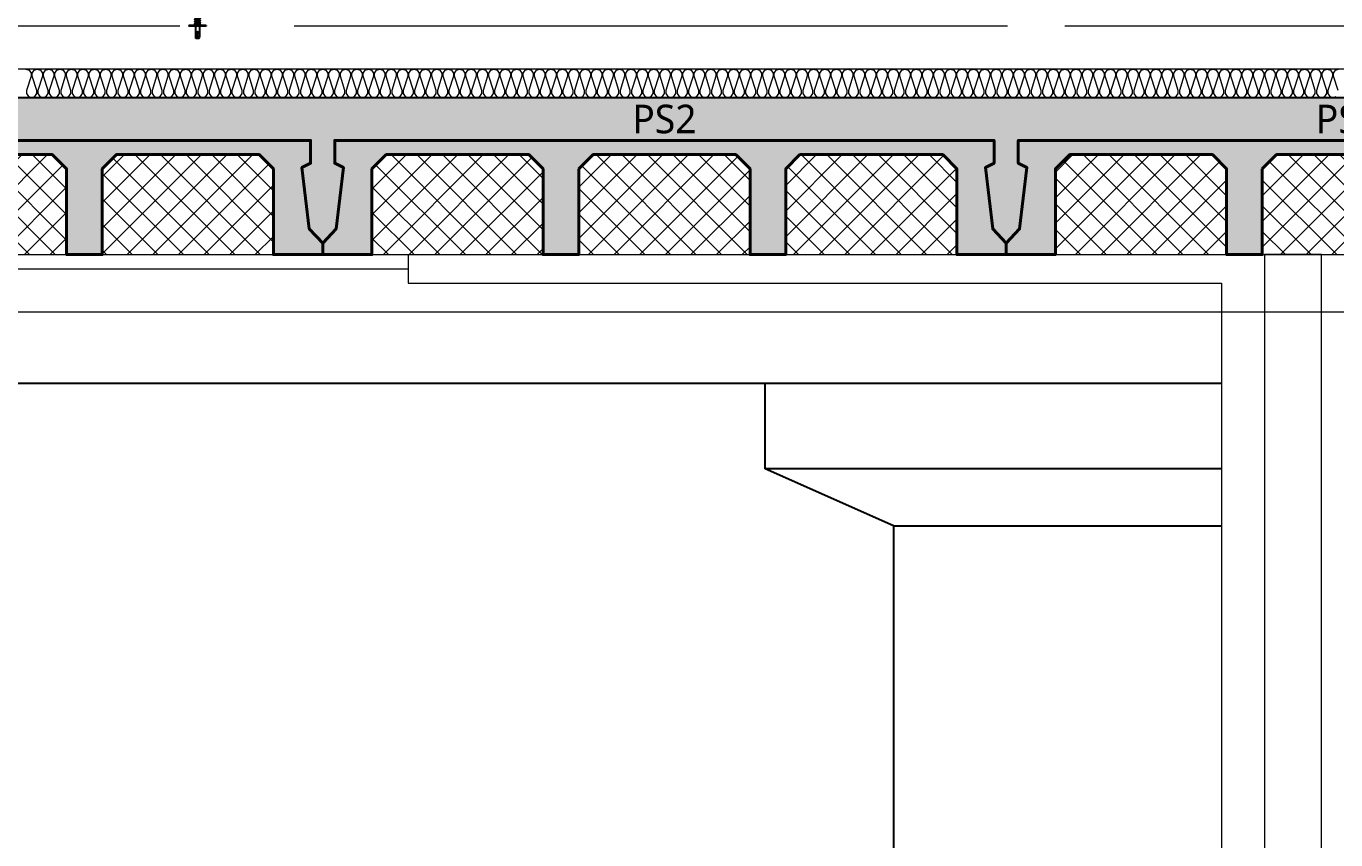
# Model space of a CAD drawing. Header units: millimetres. Extents: x 0 to 420000, y 0 to 297000.
# Drawn here: x 163324 to 167913, y 41600 to 44450 of the extents above; entities that cross this region are included whole.
import ezdxf
from ezdxf.enums import TextEntityAlignment as Align

# ---------------------------------------------------------------- set-up
doc = ezdxf.new("R2010")
doc.units = ezdxf.units.MM
doc.linetypes.add('0731_main_plan$0$form_$0$y-Landschaft$0$_$1$20120914_Verkehrsflächen_Grün$0$20120628_xref - Gammel$1$3_H-GL_F1_U3 - Default$0${ Offset Lines }', pattern=[0])
doc.linetypes.add('CEN', pattern=[62, 60, -1, 0, -1])
for name, color, linetype, lineweight in [('A-AXIS-LINE', 1, 'CEN', 15), ('A-CONC-LIN1', 2, 'Continuous', 40), ('A-CONC-LIN2', 7, 'Continuous', 25), ('A-ELEV-LIN2', 7, 'Continuous', 25), ('A-WAXM-PANL', 6, 'Continuous', 20), ('A-XXXX-FIN2', 6, 'Continuous', 20), ('A-XXXX-INSL1', 15, 'Continuous', 18), ('A-XXXX-INSL2', 8, 'Continuous', 18)]:
    doc.layers.add(name, color=color, linetype=linetype, lineweight=lineweight)
doc.layers.add('A-CONC-SOLD', color=253, linetype='CEN')
doc.layers.add('A-XXXX-NPLT', color=144, linetype='Continuous', lineweight=15, plot=False)
doc.styles.add('맑은고딕', font='')
doc.styles.get('맑은고딕').set_extended_font_data('Malgun Gothic')

# ---------------------------------------------------------------- blocks, each defined once
blk = doc.blocks.new('axis(211208)')
at = {"layer": 'A-AXIS-LINE', "ltscale": 1000}
blk.add_line((4631788.1, -422118.7), (4955413.1, -422118.7), dxfattribs=at)
blk = doc.blocks.new('하부로라측면')
at = {"color": 8}
for p, q in [((1934196.1, 122059.6), (1934206.6, 122070.1)), ((1934249.6, 122070.1), (1934206.6, 122070.1)), ((1934249.6, 122070.1), (1934260.1, 122059.6)), ((1934196.1, 122056.6), (1934196.1, 122059.6)), ((1934260.1, 122059.6), (1934196.1, 122059.6)), ((1934260.1, 122056.6), (1934196.1, 122056.6)), ((1934196.1, 122056.6), (1934206.6, 122046.1)), ((1934249.6, 122046.1), (1934206.6, 122046.1)), ((1934220.6, 122045.1), (1934219.1, 122045.4)), ((1934220.6, 122038.1), (1934219.1, 122038.3)), ((1934220.6, 122031), (1934219.1, 122031.3)), ((1934220.2, 122024.1), (1934219.1, 122024.3)), ((1934220.4, 122020), (1934219.1, 122020.2)), ((1934220.6, 122045.8), (1934219.5, 122045.6)), ((1934220.6, 122038.8), (1934219.5, 122038.6)), ((1934220.6, 122031.8), (1934219.5, 122031.6)), ((1934220.2, 122024.7), (1934219.5, 122024.6)), ((1934220.4, 122020.7), (1934219.5, 122020.5)), ((1934220.6, 122043.1), (1934219.6, 122043.2)), ((1934220.6, 122036), (1934219.6, 122036.2)), ((1934220.3, 122029.1), (1934219.6, 122029.2)), ((1934220.6, 122022), (1934219.6, 122022.1)), ((1934220.2, 122028.7), (1934220.2, 122023.1)), ((1934228.1, 122022.1), (1934220.4, 122020.9)), ((1934220.4, 122020.9), (1934220.4, 122018.4)), ((1934228.1, 122019.7), (1934220.4, 122018.4)), ((1934220.6, 122045.1), (1934220.6, 122046.1)), ((1934235.6, 122042.4), (1934220.6, 122045.1)), ((1934220.6, 122038.1), (1934220.6, 122043.1)), ((1934235.6, 122040.4), (1934220.6, 122043.1)), ((1934226.2, 122037.1), (1934220.6, 122038.1)), ((1934220.6, 122031), (1934220.6, 122036)), ((1934224.3, 122035.4), (1934220.6, 122036)), ((1934224.3, 122030.4), (1934220.6, 122031)), ((1934220.6, 122020.9), (1934220.6, 122022)), ((1934223.8, 122021.4), (1934220.6, 122022)), ((1934234.9, 122029.7), (1934221.2, 122029.7)), ((1934234.9, 122022.1), (1934221.2, 122022.1)), ((1934224.3, 122037.1), (1934223.6, 122037.1)), ((1934223.6, 122037.1), (1934224.3, 122037)), ((1934223.6, 122037.1), (1934224.3, 122037.1)), ((1934224.3, 122035.6), (1934223.6, 122035.6)), ((1934223.6, 122035.6), (1934224.3, 122035.5)), ((1934223.6, 122035.6), (1934224.3, 122035.6)), ((1934224.3, 122034.1), (1934223.6, 122034.1)), ((1934223.6, 122034.1), (1934224.3, 122034)), ((1934223.6, 122034.1), (1934224.3, 122034.1)), ((1934224.3, 122032.5), (1934223.6, 122032.6)), ((1934223.6, 122032.6), (1934224.3, 122032.5)), ((1934223.6, 122032.6), (1934224.3, 122032.6)), ((1934224.3, 122031), (1934223.6, 122031.1)), ((1934223.6, 122031.1), (1934224.3, 122031)), ((1934223.6, 122031.1), (1934224.3, 122031.1)), ((1934224.3, 122022), (1934223.6, 122022.1)), ((1934223.6, 122022.1), (1934224.3, 122022)), ((1934223.6, 122022.1), (1934224.3, 122022.1)), ((1934224.1, 122029.7), (1934224.1, 122022.1)), ((1934231.9, 122037.1), (1934224.3, 122037.1)), ((1934224.3, 122037.1), (1934224.3, 122029.7)), ((1934231.9, 122036.8), (1934224.3, 122037.1)), ((1934231.9, 122036.8), (1934224.3, 122037.1)), ((1934231.9, 122036.8), (1934224.3, 122037)), ((1934231.9, 122035.3), (1934224.3, 122035.6)), ((1934231.9, 122035.3), (1934224.3, 122035.6)), ((1934231.9, 122035.3), (1934224.3, 122035.5)), ((1934231.9, 122033.8), (1934224.3, 122034.1)), ((1934231.9, 122033.8), (1934224.3, 122034.1)), ((1934231.9, 122033.8), (1934224.3, 122034)), ((1934231.9, 122032.3), (1934224.3, 122032.6)), ((1934231.9, 122032.3), (1934224.3, 122032.5)), ((1934231.9, 122032.3), (1934224.3, 122032.5)), ((1934231.9, 122030.8), (1934224.3, 122031.1)), ((1934231.9, 122030.8), (1934224.3, 122031)), ((1934231.9, 122030.8), (1934224.3, 122031)), ((1934224.3, 122022.1), (1934224.3, 122021.5)), ((1934227.2, 122022), (1934224.3, 122022.1)), ((1934227.1, 122021.9), (1934224.3, 122022)), ((1934226.9, 122021.9), (1934224.3, 122022)), ((1934228.1, 122022.1), (1934228.1, 122017.2)), ((1934228.1, 122019.7), (1934235.7, 122020.9)), ((1934235.7, 122020.9), (1934228.1, 122020.9)), ((1934235.6, 122021.4), (1934231.4, 122022.1)), ((1934231.9, 122037.1), (1934231.9, 122029.7)), ((1934232.6, 122036.8), (1934231.9, 122036.8)), ((1934232.5, 122036.8), (1934231.9, 122036.8)), ((1934232.6, 122036.8), (1934231.9, 122036.8)), ((1934235.6, 122035.4), (1934231.9, 122036.1)), ((1934232.6, 122035.3), (1934231.9, 122035.3)), ((1934232.5, 122035.3), (1934231.9, 122035.3)), ((1934232.6, 122035.3), (1934231.9, 122035.3)), ((1934235.6, 122033.4), (1934231.9, 122034)), ((1934232.6, 122033.8), (1934231.9, 122033.8)), ((1934232.5, 122033.8), (1934231.9, 122033.8)), ((1934232.6, 122033.8), (1934231.9, 122033.8)), ((1934232.6, 122032.3), (1934231.9, 122032.3)), ((1934232.5, 122032.3), (1934231.9, 122032.3)), ((1934232.6, 122032.3), (1934231.9, 122032.3)), ((1934232.6, 122030.8), (1934231.9, 122030.8)), ((1934232.5, 122030.8), (1934231.9, 122030.8)), ((1934232.6, 122030.8), (1934231.9, 122030.8)), ((1934231.9, 122022.1), (1934231.9, 122020.9)), ((1934232.6, 122021.8), (1934231.9, 122021.8)), ((1934232.5, 122021.8), (1934231.9, 122021.8)), ((1934232.6, 122021.8), (1934231.9, 122021.8)), ((1934232.1, 122029.7), (1934232.1, 122022.1)), ((1934235.6, 122042.4), (1934235.6, 122046.1)), ((1934235.6, 122042.4), (1934236.5, 122042.3)), ((1934235.6, 122035.4), (1934235.6, 122040.4)), ((1934235.6, 122040.4), (1934237.1, 122040.2)), ((1934235.6, 122039.7), (1934236.6, 122039.9)), ((1934235.6, 122035.4), (1934236.5, 122035.3)), ((1934235.6, 122029.5), (1934235.6, 122033.4)), ((1934235.6, 122033.4), (1934237.1, 122033.1)), ((1934235.6, 122032.6), (1934236.6, 122032.9)), ((1934235.6, 122021.4), (1934235.6, 122022.3)), ((1934235.6, 122021.4), (1934236.5, 122021.2)), ((1934235.7, 122020.9), (1934235.7, 122018.4)), ((1934235.7, 122019.3), (1934237.1, 122019.1)), ((1934235.7, 122018.6), (1934236.6, 122018.8)), ((1934235.9, 122028.7), (1934235.9, 122023.1)), ((1934235.9, 122028.3), (1934236.5, 122028.2)), ((1934235.9, 122026.3), (1934237.1, 122026.1)), ((1934235.9, 122025.7), (1934236.6, 122025.8)), ((1934249.6, 122046.1), (1934260.1, 122056.6)), ((1934260.1, 122056.6), (1934260.1, 122059.6)), ((1934258.1, 122016.1), (1934198.1, 122016.1)), ((1934198.1, 122016.1), (1934198.1, 122013.1)), ((1934258.1, 122013.1), (1934198.1, 122013.1)), ((1934218.3, 122016.1), (1934218.3, 122017.2)), ((1934237.8, 122017.2), (1934218.3, 122017.2)), ((1934237.8, 122016.1), (1934218.3, 122016.1)), ((1934220.6, 122017.9), (1934219.6, 122018.1)), ((1934220.4, 122018.4), (1934228.1, 122018.4)), ((1934220.6, 122017.2), (1934220.6, 122017.9)), ((1934226.6, 122017.2), (1934220.6, 122017.9)), ((1934221.3, 122013.1), (1934221.3, 121974.9)), ((1934234.8, 122013.1), (1934221.3, 122013.1)), ((1934225.1, 121974.9), (1934221.3, 121974.9)), ((1934221.7, 121971.8), (1934222.6, 121974.9)), ((1934224.3, 122017.5), (1934223.6, 122017.6)), ((1934223.6, 122017.6), (1934224.3, 122017.5)), ((1934223.6, 122017.6), (1934224.3, 122017.6)), ((1934224.3, 122018.4), (1934224.3, 122017.2)), ((1934231.9, 122017.3), (1934224.3, 122017.6)), ((1934231.9, 122017.3), (1934224.3, 122017.5)), ((1934231.9, 122017.3), (1934224.3, 122017.5)), ((1934227.8, 121977.9), (1934227.8, 121986.9)), ((1934228.1, 122017.2), (1934235.7, 122018.4)), ((1934228.3, 121977.9), (1934228.3, 121986.9)), ((1934234.8, 121974.9), (1934231.1, 121974.9)), ((1934231.9, 122017.8), (1934231.9, 122017.2)), ((1934232.6, 122017.3), (1934231.9, 122017.3)), ((1934232.5, 122017.3), (1934231.9, 122017.3)), ((1934232.6, 122017.3), (1934231.9, 122017.3)), ((1934234.5, 121971.8), (1934233.6, 121974.9)), ((1934235.6, 122018.1), (1934234.6, 122018.2)), ((1934234.8, 122013.1), (1934234.8, 121974.9)), ((1934235.6, 122018.1), (1934235.6, 122018.4)), ((1934235.6, 122018.1), (1934236.5, 122018)), ((1934237.8, 122016.1), (1934237.8, 122017.2)), ((1934258.1, 122016.1), (1934258.1, 122013.1)), ((1934222.2, 121969.8), (1934221.7, 121971.8)), ((1934234, 121969.8), (1934222.2, 121969.8)), ((1934234, 121969.8), (1934234.5, 121971.8))]:
    blk.add_line(p, q, dxfattribs=at)
for centre, radius, start, end in [((1934221.2, 122028.7), 1, 90, 180), ((1934219.2, 122028.7), 1, 359.9986, 0.0019), ((1934221.2, 122023.1), 1, 180, 270), ((1934219.2, 122023.1), 1, 359.9981, 0.0014), ((1934223.1, 122028.7), 1, 359.9986, 90), ((1934223.1, 122023.1), 1, 270, 0.0014), ((1934225.1, 122028.7), 1, 90, 180), ((1934225.1, 122023.1), 1, 180, 270), ((1934231.1, 122028.7), 1, 359.9986, 90), ((1934231.1, 122023.1), 1, 270, 0.0014), ((1934233.1, 122028.7), 1, 90, 180), ((1934233.1, 122023.1), 1, 180, 270), ((1934234.9, 122028.7), 1, 359.9986, 90), ((1934234.9, 122023.1), 1, 270, 0.0014), ((1934236.9, 122028.7), 1, 179.9986, 180), ((1934236.9, 122023.1), 1, 180, 180.0014), ((1934219.6, 122017.1), 1, 5.7392, 174.2608), ((1934228.1, 121989.9), 3, 274.7802, 265.2198), ((1934228.1, 121974.9), 3, 94.7802, 180), ((1934228.1, 121974.9), 3, 0, 85.2198)]:
    blk.add_arc(centre, radius, start, end, dxfattribs=at)
at = {"color": 8, "extrusion": (0, 0, -1)}
for centre, start_param, end_param in [((1934220.6, 122044.4), -1.072233, 1.025942), ((1934220.6, 122037.4), -1.072233, 1.025942), ((1934220.6, 122030.4), -1.072233, 1.025942), ((1934220.6, 122023.4), -1.072233, 1.025942), ((1934220.6, 122019.3), -1.072233, 1.025942), ((1934235.6, 122041.1), 2.06936, 4.167535), ((1934235.6, 122034), 2.06936, 4.167535), ((1934235.6, 122027), 2.06936, 4.167535), ((1934235.6, 122020), 2.06936, 4.167535), ((1934235.6, 122016.7), 2.06936, 2.795252)]:
    blk.add_ellipse(centre, major_axis=(-2, 0), ratio=0.692627, start_param=start_param, end_param=end_param, dxfattribs=at)
blk = doc.blocks.new('방열도어-양개')
blk.add_blockref('하부로라측면', (-1934080, -122013.1))
blk = doc.blocks.new('3층')
blk.add_blockref('방열도어-양개', (4734087.1, -411118.7))
blk = doc.blocks.new('PS2')
at = {"layer": 'A-CONC-SOLD'}
h = blk.add_hatch(color=256, dxfattribs=at)
h.dxf.hatch_style = 1
h.paths.add_polyline_path([(1197.5, 0), (-1197.5, 0), (-1197.5, -510), (-1150.5, -460), (-1125, -245), (-1155, -230), (-1155, -150), (1155, -150), (1155, -230), (1125, -245), (1150.5, -460), (1197.5, -510)])
h = blk.add_hatch(color=256, dxfattribs=at)
h.dxf.hatch_style = 1
h.paths.add_polyline_path([(-1150.5, -460), (-1197.5, -510), (-1197.5, -550), (-1025, -550), (-1025, -510), (-1025, -250), (-975, -200), (-475, -200), (-425, -250), (-425, -510), (-425, -550), (-300, -550), (-300, -510), (-300, -250), (-250, -200), (250, -200), (300, -250), (300, -510), (300, -550), (425, -550), (425, -510), (425, -250), (475, -200), (975, -200), (1025, -250), (1025, -510), (1025, -550), (1197.5, -550), (1197.5, -510), (1150.5, -460), (1125, -245), (1155, -230), (1155, -150), (-1155, -150), (-1155, -230), (-1125, -245)])
at = {"layer": 'A-XXXX-INSL2'}
h = blk.add_hatch(dxfattribs=at)
h.set_pattern_fill('ANSI37', color=256, scale=20)
h.set_pattern_definition([(45, (-289951.5, -41968), (-44.90128, 44.90128), []), (135, (-289951.5, -41968), (-44.90128, -44.90128), [])])
h.paths.add_polyline_path([(-975, -200), (-1025, -250), (-1025, -510), (-1025, -550), (-425, -550), (-425, -510), (-425, -250), (-475, -200)])
h.paths.add_polyline_path([(-250, -200), (-300, -250), (-300, -510), (-300, -550), (300, -550), (300, -510), (300, -250), (250, -200)])
h.paths.add_polyline_path([(425, -510), (425, -550), (1025, -550), (1025, -510), (1025, -250), (975, -200), (475, -200), (425, -250)])
at = {"layer": 'A-CONC-LIN1', "color": 2, "linetype": '0731_main_plan$0$form_$0$y-Landschaft$0$_$1$20120914_Verkehrsflächen_Grün$0$20120628_xref - Gammel$1$3_H-GL_F1_U3 - Default$0${ Offset Lines }'}
blk.add_lwpolyline([(-300, -250), (-300, -510), (-300, -510), (-300, -550), (-425, -550), (-425, -510), (-425, -510), (-425, -250), (-475, -200), (-975, -200), (-1025, -250), (-1025, -510), (-1025, -510), (-1025, -550), (-1197.5, -550), (-1197.5, -510), (-1150.5, -460), (-1125, -245), (-1155, -230), (-1155, -150), (1155, -150), (1155, -230), (1125, -245), (1150.5, -460), (1197.5, -510), (1197.5, -550), (1025, -550), (1025, -510), (1025, -510), (1025, -250), (975, -200), (475, -200), (425, -250), (425, -510), (425, -510), (425, -550), (300, -550), (300, -510), (300, -510), (300, -250), (250, -200), (-250, -200)], close=True, dxfattribs=at)
at = {"layer": 'A-CONC-LIN2'}
blk.add_line((-1197.5, 0), (1197.5, 0), dxfattribs=at)
at = {"layer": 'A-XXXX-NPLT'}
for p, q in [((-1025, -550), (-425, -550)), ((-300, -550), (300, -550)), ((425, -550), (1025, -550))]:
    blk.add_line(p, q, dxfattribs=at)
at = {"layer": 'A-XXXX-NPLT', "style": '맑은고딕'}
blk.add_text('PS2', height=100, dxfattribs=at).set_placement((0, -75), align=Align.MIDDLE)
blk = doc.blocks.new('냉동층(220321)')
blk.add_line((4736673.8, -402868.7), (4736673.8, -406768.7))
at = {"layer": 'A-ELEV-LIN2'}
for p, q in [((4683400.3, -402368.7), (4737823.8, -402368.7)), ((4736223.8, -402668.7), (4736223.8, -402368.7)), ((4737823.8, -402668.7), (4736223.8, -402668.7)), ((4736673.8, -402868.7), (4736223.8, -402668.7)), ((4736673.8, -402868.7), (4737823.8, -402868.7))]:
    blk.add_line(p, q, dxfattribs=at)
at = {"layer": 'A-WAXM-PANL', "ltscale": 500}
blk.add_lwpolyline([(4737373.8, -407118.7), (4738173.8, -407118.7), (4738173.8, -401918.7), (4737973.8, -401918.7), (4737973.8, -406918.7), (4733973.8, -406918.7), (4733973.8, -408088.7)], dxfattribs=at)
at = {"layer": 'A-XXXX-FIN2'}
for p, q in [((4734173.8, -401118.7), (4682323.8, -401118.7)), ((4737073.8, -401118.7), (4734573.8, -401118.7)), ((4758623.8, -401118.7), (4737273.8, -401118.7))]:
    blk.add_line(p, q, dxfattribs=at)
at = {"layer": 'A-XXXX-INSL1'}
for points in [[(4734973.8, -401918.7), (4734973.8, -402018.7), (4737823.8, -402018.7), (4737823.8, -406768.7), (4733823.8, -406768.7), (4733823.8, -408118.1)], [(4685273.8, -401968.7), (4725973.8, -401968.7), (4725973.8, -402418.7), (4726673.8, -402418.7), (4726673.8, -401968.7), (4734973.8, -401968.7)]]:
    blk.add_lwpolyline(points, dxfattribs=at)
at = {"layer": 'A-XXXX-INSL2'}
blk.add_line((4758623.8, -401268.7), (4681973.8, -401268.7), dxfattribs=at)
for points in [[(4733633.8, -401268.7), (4733644.8, -401272.7), (4733651.8, -401282.7), (4733651.8, -401293.7), (4733635.8, -401343.7), (4733635.8, -401354.7), (4733642.8, -401364.7), (4733653.8, -401368.7), (4733664.8, -401364.7), (4733671.8, -401354.7), (4733671.8, -401343.7), (4733655.8, -401293.7), (4733655.8, -401282.7), (4733662.8, -401272.7), (4733673.8, -401268.7), (4733684.8, -401272.7), (4733691.8, -401282.7), (4733691.8, -401293.7), (4733675.8, -401343.7), (4733675.8, -401354.7), (4733682.8, -401364.7), (4733693.8, -401368.7), (4733704.8, -401364.7), (4733711.8, -401354.7), (4733711.8, -401343.7), (4733695.8, -401293.7), (4733695.8, -401282.7), (4733702.8, -401272.7), (4733713.8, -401268.7), (4733724.8, -401272.7), (4733731.8, -401282.7), (4733731.8, -401293.7), (4733715.8, -401343.7), (4733715.8, -401354.7), (4733722.8, -401364.7), (4733733.8, -401368.7), (4733744.8, -401364.7), (4733751.8, -401354.7), (4733751.8, -401343.7), (4733735.8, -401293.7), (4733735.8, -401282.7), (4733742.8, -401272.7), (4733753.8, -401268.7), (4733764.8, -401272.7), (4733771.8, -401282.7), (4733771.8, -401293.7), (4733755.8, -401343.7), (4733755.8, -401354.7), (4733762.8, -401364.7), (4733773.8, -401368.7), (4733784.8, -401364.7), (4733791.8, -401354.7), (4733791.8, -401343.7), (4733775.8, -401293.7), (4733775.8, -401282.7), (4733782.8, -401272.7), (4733793.8, -401268.7), (4733804.8, -401272.7), (4733811.8, -401282.7), (4733811.8, -401293.7), (4733795.8, -401343.7), (4733795.8, -401354.7), (4733802.8, -401364.7), (4733813.8, -401368.7), (4733824.8, -401364.7), (4733831.8, -401354.7), (4733831.8, -401343.7), (4733815.8, -401293.7), (4733815.8, -401282.7), (4733822.8, -401272.7), (4733833.8, -401268.7), (4733844.8, -401272.7), (4733851.8, -401282.7), (4733851.8, -401293.7), (4733835.8, -401343.7), (4733835.8, -401354.7), (4733842.8, -401364.7), (4733853.8, -401368.7), (4733864.8, -401364.7), (4733871.8, -401354.7), (4733871.8, -401343.7), (4733855.8, -401293.7), (4733855.8, -401282.7), (4733862.8, -401272.7), (4733873.8, -401268.7), (4733884.8, -401272.7), (4733891.8, -401282.7), (4733891.8, -401293.7), (4733875.8, -401343.7), (4733875.8, -401354.7), (4733882.8, -401364.7), (4733893.8, -401368.7), (4733904.8, -401364.7), (4733911.8, -401354.7), (4733911.8, -401343.7), (4733895.8, -401293.7), (4733895.8, -401282.7), (4733902.8, -401272.7), (4733913.8, -401268.7), (4733924.8, -401272.7), (4733931.8, -401282.7), (4733931.8, -401293.7), (4733915.8, -401343.7), (4733915.8, -401354.7), (4733922.8, -401364.7), (4733933.8, -401368.7), (4733944.8, -401364.7), (4733951.8, -401354.7), (4733951.8, -401343.7), (4733935.8, -401293.7), (4733935.8, -401282.7), (4733942.8, -401272.7), (4733953.8, -401268.7), (4733964.8, -401272.7), (4733971.8, -401282.7), (4733971.8, -401293.7), (4733955.8, -401343.7), (4733955.8, -401354.7), (4733962.8, -401364.7), (4733973.8, -401368.7), (4733984.8, -401364.7), (4733991.8, -401354.7), (4733991.8, -401343.7), (4733975.8, -401293.7), (4733975.8, -401282.7), (4733982.8, -401272.7), (4733993.8, -401268.7), (4734004.8, -401272.7), (4734011.8, -401282.7), (4734011.8, -401293.7), (4733995.8, -401343.7), (4733995.8, -401354.7), (4734002.8, -401364.7), (4734013.8, -401368.7), (4734024.8, -401364.7), (4734031.8, -401354.7), (4734031.8, -401343.7), (4734015.8, -401293.7), (4734015.8, -401282.7), (4734022.8, -401272.7), (4734033.8, -401268.7), (4734044.8, -401272.7), (4734051.8, -401282.7), (4734051.8, -401293.7), (4734035.8, -401343.7), (4734035.8, -401354.7), (4734042.8, -401364.7), (4734053.8, -401368.7), (4734064.8, -401364.7), (4734071.8, -401354.7), (4734071.8, -401343.7), (4734055.8, -401293.7), (4734055.8, -401282.7), (4734062.8, -401272.7), (4734073.8, -401268.7), (4734084.8, -401272.7), (4734091.8, -401282.7), (4734091.8, -401293.7), (4734075.8, -401343.7), (4734075.8, -401354.7), (4734082.8, -401364.7), (4734093.8, -401368.7), (4734104.8, -401364.7), (4734111.8, -401354.7), (4734111.8, -401343.7), (4734095.8, -401293.7), (4734095.8, -401282.7), (4734102.8, -401272.7), (4734113.8, -401268.7), (4734124.8, -401272.7), (4734131.8, -401282.7), (4734131.8, -401293.7), (4734115.8, -401343.7), (4734115.8, -401354.7), (4734122.8, -401364.7), (4734133.8, -401368.7), (4734144.8, -401364.7), (4734151.8, -401354.7), (4734151.8, -401343.7), (4734135.8, -401293.7), (4734135.8, -401282.7), (4734142.8, -401272.7), (4734153.8, -401268.7), (4734164.8, -401272.7), (4734171.8, -401282.7), (4734171.8, -401293.7), (4734155.8, -401343.7), (4734155.8, -401354.7), (4734162.8, -401364.7), (4734173.8, -401368.7), (4734184.8, -401364.7), (4734191.8, -401354.7), (4734191.8, -401343.7), (4734175.8, -401293.7), (4734175.8, -401282.7), (4734182.8, -401272.7), (4734193.8, -401268.7), (4734204.8, -401272.7), (4734211.8, -401282.7), (4734211.8, -401293.7), (4734195.8, -401343.7), (4734195.8, -401354.7), (4734202.8, -401364.7), (4734213.8, -401368.7), (4734224.8, -401364.7), (4734231.8, -401354.7), (4734231.8, -401343.7), (4734215.8, -401293.7), (4734215.8, -401282.7), (4734222.8, -401272.7), (4734233.8, -401268.7), (4734244.8, -401272.7), (4734251.8, -401282.7), (4734251.8, -401293.7), (4734235.8, -401343.7), (4734235.8, -401354.7), (4734242.8, -401364.7), (4734253.8, -401368.7), (4734264.8, -401364.7), (4734271.8, -401354.7), (4734271.8, -401343.7), (4734255.8, -401293.7), (4734255.8, -401282.7), (4734262.8, -401272.7), (4734273.8, -401268.7), (4734284.8, -401272.7), (4734291.8, -401282.7), (4734291.8, -401293.7), (4734275.8, -401343.7), (4734275.8, -401354.7), (4734282.8, -401364.7), (4734293.8, -401368.7), (4734304.8, -401364.7), (4734311.8, -401354.7), (4734311.8, -401343.7), (4734295.8, -401293.7), (4734295.8, -401282.7), (4734302.8, -401272.7), (4734313.8, -401268.7), (4734324.8, -401272.7), (4734331.8, -401282.7), (4734331.8, -401293.7), (4734315.8, -401343.7), (4734315.8, -401354.7), (4734322.8, -401364.7), (4734333.8, -401368.7), (4734344.8, -401364.7), (4734351.8, -401354.7), (4734351.8, -401343.7), (4734335.8, -401293.7), (4734335.8, -401282.7), (4734342.8, -401272.7), (4734353.8, -401268.7), (4734364.8, -401272.7), (4734371.8, -401282.7), (4734371.8, -401293.7), (4734355.8, -401343.7), (4734355.8, -401354.7), (4734362.8, -401364.7), (4734373.8, -401368.7), (4734384.8, -401364.7), (4734391.8, -401354.7), (4734391.8, -401343.7), (4734375.8, -401293.7), (4734375.8, -401282.7), (4734382.8, -401272.7), (4734393.8, -401268.7), (4734404.8, -401272.7), (4734411.8, -401282.7), (4734411.8, -401293.7), (4734395.8, -401343.7), (4734395.8, -401354.7), (4734402.8, -401364.7), (4734413.8, -401368.7), (4734424.8, -401364.7), (4734431.8, -401354.7), (4734431.8, -401343.7), (4734415.8, -401293.7), (4734415.8, -401282.7), (4734422.8, -401272.7), (4734433.8, -401268.7), (4734444.8, -401272.7), (4734451.8, -401282.7), (4734451.8, -401293.7), (4734435.8, -401343.7), (4734435.8, -401354.7), (4734442.8, -401364.7), (4734453.8, -401368.7), (4734464.8, -401364.7), (4734471.8, -401354.7), (4734471.8, -401343.7), (4734455.8, -401293.7), (4734455.8, -401282.7), (4734462.8, -401272.7), (4734473.8, -401268.7), (4734484.8, -401272.7), (4734491.8, -401282.7), (4734491.8, -401293.7), (4734475.8, -401343.7), (4734475.8, -401354.7), (4734482.8, -401364.7), (4734493.8, -401368.7), (4734504.8, -401364.7), (4734511.8, -401354.7), (4734511.8, -401343.7), (4734495.8, -401293.7), (4734495.8, -401282.7), (4734502.8, -401272.7), (4734513.8, -401268.7), (4734524.8, -401272.7), (4734531.8, -401282.7), (4734531.8, -401293.7), (4734515.8, -401343.7), (4734515.8, -401354.7), (4734522.8, -401364.7), (4734533.8, -401368.7), (4734544.8, -401364.7), (4734551.8, -401354.7), (4734551.8, -401343.7), (4734535.8, -401293.7), (4734535.8, -401282.7), (4734542.8, -401272.7), (4734553.8, -401268.7), (4734564.8, -401272.7), (4734571.8, -401282.7), (4734571.8, -401293.7), (4734555.8, -401343.7), (4734555.8, -401354.7), (4734562.8, -401364.7), (4734573.8, -401368.7), (4734584.8, -401364.7), (4734591.8, -401354.7), (4734591.8, -401343.7), (4734575.8, -401293.7), (4734575.8, -401282.7), (4734582.8, -401272.7), (4734593.8, -401268.7), (4734604.8, -401272.7), (4734611.8, -401282.7), (4734611.8, -401293.7), (4734595.8, -401343.7), (4734595.8, -401354.7), (4734602.8, -401364.7), (4734613.8, -401368.7), (4734624.8, -401364.7), (4734631.8, -401354.7), (4734631.8, -401343.7), (4734615.8, -401293.7), (4734615.8, -401282.7), (4734622.8, -401272.7), (4734633.8, -401268.7), (4734644.8, -401272.7), (4734651.8, -401282.7), (4734651.8, -401293.7), (4734635.8, -401343.7), (4734635.8, -401354.7), (4734642.8, -401364.7), (4734653.8, -401368.7), (4734664.8, -401364.7), (4734671.8, -401354.7), (4734671.8, -401343.7), (4734655.8, -401293.7), (4734655.8, -401282.7), (4734662.8, -401272.7), (4734673.8, -401268.7), (4734684.8, -401272.7), (4734691.8, -401282.7), (4734691.8, -401293.7), (4734675.8, -401343.7), (4734675.8, -401354.7), (4734682.8, -401364.7), (4734693.8, -401368.7), (4734704.8, -401364.7), (4734711.8, -401354.7), (4734711.8, -401343.7), (4734695.8, -401293.7), (4734695.8, -401282.7), (4734702.8, -401272.7), (4734713.8, -401268.7), (4734724.8, -401272.7), (4734731.8, -401282.7), (4734731.8, -401293.7), (4734715.8, -401343.7), (4734715.8, -401354.7), (4734722.8, -401364.7), (4734733.8, -401368.7), (4734744.8, -401364.7), (4734751.8, -401354.7), (4734751.8, -401343.7), (4734735.8, -401293.7), (4734735.8, -401282.7), (4734742.8, -401272.7), (4734753.8, -401268.7), (4734764.8, -401272.7), (4734771.8, -401282.7), (4734771.8, -401293.7), (4734755.8, -401343.7), (4734755.8, -401354.7), (4734762.8, -401364.7), (4734773.8, -401368.7), (4734784.8, -401364.7), (4734791.8, -401354.7), (4734791.8, -401343.7), (4734775.8, -401293.7), (4734775.8, -401282.7), (4734782.8, -401272.7), (4734793.8, -401268.7), (4734804.8, -401272.7), (4734811.8, -401282.7), (4734811.8, -401293.7), (4734795.8, -401343.7), (4734795.8, -401354.7), (4734802.8, -401364.7), (4734813.8, -401368.7), (4734824.8, -401364.7), (4734831.8, -401354.7), (4734831.8, -401343.7), (4734815.8, -401293.7), (4734815.8, -401282.7), (4734822.8, -401272.7), (4734833.8, -401268.7), (4734844.8, -401272.7), (4734851.8, -401282.7), (4734851.8, -401293.7), (4734835.8, -401343.7), (4734835.8, -401354.7), (4734842.8, -401364.7), (4734853.8, -401368.7), (4734864.8, -401364.7), (4734871.8, -401354.7), (4734871.8, -401343.7), (4734855.8, -401293.7), (4734855.8, -401282.7), (4734862.8, -401272.7), (4734873.8, -401268.7), (4734884.8, -401272.7), (4734891.8, -401282.7), (4734891.8, -401293.7), (4734875.8, -401343.7), (4734875.8, -401354.7), (4734882.8, -401364.7), (4734893.8, -401368.7), (4734904.8, -401364.7), (4734911.8, -401354.7), (4734911.8, -401343.7), (4734895.8, -401293.7), (4734895.8, -401282.7), (4734902.8, -401272.7), (4734913.8, -401268.7), (4734924.8, -401272.7), (4734931.8, -401282.7), (4734931.8, -401293.7), (4734915.8, -401343.7), (4734915.8, -401354.7), (4734922.8, -401364.7), (4734933.8, -401368.7), (4734944.8, -401364.7), (4734951.8, -401354.7), (4734951.8, -401343.7), (4734935.8, -401293.7), (4734935.8, -401282.7), (4734942.8, -401272.7), (4734953.8, -401268.7), (4734964.8, -401272.7), (4734971.8, -401282.7), (4734971.8, -401293.7), (4734955.8, -401343.7), (4734955.8, -401354.7), (4734962.8, -401364.7), (4734973.8, -401368.7), (4734984.8, -401364.7), (4734991.8, -401354.7), (4734991.8, -401343.7), (4734975.8, -401293.7), (4734975.8, -401282.7), (4734982.8, -401272.7), (4734993.8, -401268.7), (4735004.8, -401272.7), (4735011.8, -401282.7), (4735011.8, -401293.7), (4734995.8, -401343.7), (4734995.8, -401354.7), (4735002.8, -401364.7), (4735013.8, -401368.7), (4735024.8, -401364.7), (4735031.8, -401354.7), (4735031.8, -401343.7), (4735015.8, -401293.7), (4735015.8, -401282.7), (4735022.8, -401272.7), (4735033.8, -401268.7), (4735044.8, -401272.7), (4735051.8, -401282.7), (4735051.8, -401293.7), (4735035.8, -401343.7), (4735035.8, -401354.7), (4735042.8, -401364.7), (4735053.8, -401368.7), (4735064.8, -401364.7), (4735071.8, -401354.7), (4735071.8, -401343.7), (4735055.8, -401293.7), (4735055.8, -401282.7), (4735062.8, -401272.7), (4735073.8, -401268.7), (4735084.8, -401272.7), (4735091.8, -401282.7), (4735091.8, -401293.7), (4735075.8, -401343.7), (4735075.8, -401354.7), (4735082.8, -401364.7), (4735093.8, -401368.7), (4735104.8, -401364.7), (4735111.8, -401354.7), (4735111.8, -401343.7), (4735095.8, -401293.7), (4735095.8, -401282.7), (4735102.8, -401272.7), (4735113.8, -401268.7), (4735124.8, -401272.7), (4735131.8, -401282.7), (4735131.8, -401293.7), (4735115.8, -401343.7), (4735115.8, -401354.7), (4735122.8, -401364.7), (4735133.8, -401368.7), (4735144.8, -401364.7), (4735151.8, -401354.7), (4735151.8, -401343.7), (4735135.8, -401293.7), (4735135.8, -401282.7), (4735142.8, -401272.7), (4735153.8, -401268.7), (4735164.8, -401272.7), (4735171.8, -401282.7), (4735171.8, -401293.7), (4735155.8, -401343.7), (4735155.8, -401354.7), (4735162.8, -401364.7), (4735173.8, -401368.7), (4735184.8, -401364.7), (4735191.8, -401354.7), (4735191.8, -401343.7), (4735175.8, -401293.7), (4735175.8, -401282.7), (4735182.8, -401272.7), (4735193.8, -401268.7), (4735204.8, -401272.7), (4735211.8, -401282.7), (4735211.8, -401293.7), (4735195.8, -401343.7), (4735195.8, -401354.7), (4735202.8, -401364.7), (4735213.8, -401368.7), (4735224.8, -401364.7), (4735231.8, -401354.7), (4735231.8, -401343.7), (4735215.8, -401293.7), (4735215.8, -401282.7), (4735222.8, -401272.7), (4735233.8, -401268.7), (4735244.8, -401272.7), (4735251.8, -401282.7), (4735251.8, -401293.7), (4735235.8, -401343.7), (4735235.8, -401354.7), (4735242.8, -401364.7), (4735253.8, -401368.7), (4735264.8, -401364.7), (4735271.8, -401354.7), (4735271.8, -401343.7), (4735255.8, -401293.7), (4735255.8, -401282.7), (4735262.8, -401272.7), (4735273.8, -401268.7), (4735284.8, -401272.7), (4735291.8, -401282.7), (4735291.8, -401293.7), (4735275.8, -401343.7), (4735275.8, -401354.7), (4735282.8, -401364.7), (4735293.8, -401368.7), (4735304.8, -401364.7), (4735311.8, -401354.7), (4735311.8, -401343.7), (4735295.8, -401293.7), (4735295.8, -401282.7), (4735302.8, -401272.7), (4735313.8, -401268.7), (4735324.8, -401272.7), (4735331.8, -401282.7), (4735331.8, -401293.7), (4735315.8, -401343.7), (4735315.8, -401354.7), (4735322.8, -401364.7), (4735333.8, -401368.7), (4735344.8, -401364.7), (4735351.8, -401354.7), (4735351.8, -401343.7), (4735335.8, -401293.7), (4735335.8, -401282.7), (4735342.8, -401272.7), (4735353.8, -401268.7), (4735364.8, -401272.7), (4735371.8, -401282.7), (4735371.8, -401293.7), (4735355.8, -401343.7), (4735355.8, -401354.7), (4735362.8, -401364.7), (4735373.8, -401368.7), (4735384.8, -401364.7), (4735391.8, -401354.7), (4735391.8, -401343.7), (4735375.8, -401293.7), (4735375.8, -401282.7), (4735382.8, -401272.7), (4735393.8, -401268.7), (4735404.8, -401272.7), (4735411.8, -401282.7), (4735411.8, -401293.7), (4735395.8, -401343.7), (4735395.8, -401354.7), (4735402.8, -401364.7), (4735413.8, -401368.7), (4735424.8, -401364.7), (4735431.8, -401354.7), (4735431.8, -401343.7), (4735415.8, -401293.7), (4735415.8, -401282.7), (4735422.8, -401272.7), (4735433.8, -401268.7), (4735444.8, -401272.7), (4735451.8, -401282.7), (4735451.8, -401293.7), (4735435.8, -401343.7), (4735435.8, -401354.7), (4735442.8, -401364.7), (4735453.8, -401368.7), (4735464.8, -401364.7), (4735471.8, -401354.7), (4735471.8, -401343.7), (4735455.8, -401293.7), (4735455.8, -401282.7), (4735462.8, -401272.7), (4735473.8, -401268.7), (4735484.8, -401272.7), (4735491.8, -401282.7), (4735491.8, -401293.7), (4735475.8, -401343.7), (4735475.8, -401354.7), (4735482.8, -401364.7), (4735493.8, -401368.7), (4735504.8, -401364.7), (4735511.8, -401354.7), (4735511.8, -401343.7), (4735495.8, -401293.7), (4735495.8, -401282.7), (4735502.8, -401272.7), (4735513.8, -401268.7), (4735524.8, -401272.7), (4735531.8, -401282.7), (4735531.8, -401293.7), (4735515.8, -401343.7), (4735515.8, -401354.7), (4735522.8, -401364.7), (4735533.8, -401368.7), (4735544.8, -401364.7), (4735551.8, -401354.7), (4735551.8, -401343.7), (4735535.8, -401293.7), (4735535.8, -401282.7), (4735542.8, -401272.7), (4735553.8, -401268.7), (4735564.8, -401272.7), (4735571.8, -401282.7), (4735571.8, -401293.7), (4735555.8, -401343.7), (4735555.8, -401354.7), (4735562.8, -401364.7), (4735573.8, -401368.7), (4735584.8, -401364.7), (4735591.8, -401354.7), (4735591.8, -401343.7), (4735575.8, -401293.7), (4735575.8, -401282.7), (4735582.8, -401272.7), (4735593.8, -401268.7), (4735604.8, -401272.7), (4735611.8, -401282.7), (4735611.8, -401293.7), (4735595.8, -401343.7), (4735595.8, -401354.7), (4735602.8, -401364.7), (4735613.8, -401368.7), (4735624.8, -401364.7), (4735631.8, -401354.7), (4735631.8, -401343.7), (4735615.8, -401293.7), (4735615.8, -401282.7), (4735622.8, -401272.7), (4735633.8, -401268.7), (4735644.8, -401272.7), (4735651.8, -401282.7), (4735651.8, -401293.7), (4735635.8, -401343.7), (4735635.8, -401354.7), (4735642.8, -401364.7), (4735653.8, -401368.7), (4735664.8, -401364.7), (4735671.8, -401354.7), (4735671.8, -401343.7), (4735655.8, -401293.7), (4735655.8, -401282.7), (4735662.8, -401272.7), (4735673.8, -401268.7), (4735684.8, -401272.7), (4735691.8, -401282.7), (4735691.8, -401293.7), (4735675.8, -401343.7), (4735675.8, -401354.7), (4735682.8, -401364.7), (4735693.8, -401368.7), (4735704.8, -401364.7), (4735711.8, -401354.7), (4735711.8, -401343.7), (4735695.8, -401293.7), (4735695.8, -401282.7), (4735702.8, -401272.7), (4735713.8, -401268.7), (4735724.8, -401272.7), (4735731.8, -401282.7), (4735731.8, -401293.7), (4735715.8, -401343.7), (4735715.8, -401354.7), (4735722.8, -401364.7), (4735733.8, -401368.7), (4735744.8, -401364.7), (4735751.8, -401354.7), (4735751.8, -401343.7), (4735735.8, -401293.7), (4735735.8, -401282.7), (4735742.8, -401272.7), (4735753.8, -401268.7), (4735764.8, -401272.7), (4735771.8, -401282.7), (4735771.8, -401293.7), (4735755.8, -401343.7), (4735755.8, -401354.7), (4735762.8, -401364.7), (4735773.8, -401368.7), (4735784.8, -401364.7), (4735791.8, -401354.7), (4735791.8, -401343.7), (4735775.8, -401293.7), (4735775.8, -401282.7), (4735782.8, -401272.7), (4735793.8, -401268.7), (4735804.8, -401272.7), (4735811.8, -401282.7), (4735811.8, -401293.7), (4735795.8, -401343.7), (4735795.8, -401354.7), (4735802.8, -401364.7), (4735813.8, -401368.7), (4735824.8, -401364.7), (4735831.8, -401354.7), (4735831.8, -401343.7), (4735815.8, -401293.7), (4735815.8, -401282.7), (4735822.8, -401272.7), (4735833.8, -401268.7), (4735844.8, -401272.7), (4735851.8, -401282.7), (4735851.8, -401293.7), (4735835.8, -401343.7), (4735835.8, -401354.7), (4735842.8, -401364.7), (4735853.8, -401368.7), (4735864.8, -401364.7), (4735871.8, -401354.7), (4735871.8, -401343.7), (4735855.8, -401293.7), (4735855.8, -401282.7), (4735862.8, -401272.7), (4735873.8, -401268.7), (4735884.8, -401272.7), (4735891.8, -401282.7), (4735891.8, -401293.7), (4735875.8, -401343.7), (4735875.8, -401354.7), (4735882.8, -401364.7), (4735893.8, -401368.7), (4735904.8, -401364.7), (4735911.8, -401354.7), (4735911.8, -401343.7), (4735895.8, -401293.7), (4735895.8, -401282.7), (4735902.8, -401272.7), (4735913.8, -401268.7), (4735924.8, -401272.7), (4735931.8, -401282.7), (4735931.8, -401293.7), (4735915.8, -401343.7), (4735915.8, -401354.7), (4735922.8, -401364.7), (4735933.8, -401368.7), (4735944.8, -401364.7), (4735951.8, -401354.7), (4735951.8, -401343.7), (4735935.8, -401293.7), (4735935.8, -401282.7), (4735942.8, -401272.7), (4735953.8, -401268.7), (4735964.8, -401272.7), (4735971.8, -401282.7), (4735971.8, -401293.7), (4735955.8, -401343.7), (4735955.8, -401354.7), (4735962.8, -401364.7), (4735973.8, -401368.7), (4735984.8, -401364.7), (4735991.8, -401354.7), (4735991.8, -401343.7), (4735975.8, -401293.7), (4735975.8, -401282.7), (4735982.8, -401272.7), (4735993.8, -401268.7), (4736004.8, -401272.7), (4736011.8, -401282.7), (4736011.8, -401293.7), (4735995.8, -401343.7), (4735995.8, -401354.7), (4736002.8, -401364.7), (4736013.8, -401368.7), (4736024.8, -401364.7), (4736031.8, -401354.7), (4736031.8, -401343.7), (4736015.8, -401293.7), (4736015.8, -401282.7), (4736022.8, -401272.7), (4736033.8, -401268.7), (4736044.8, -401272.7), (4736051.8, -401282.7), (4736051.8, -401293.7), (4736035.8, -401343.7), (4736035.8, -401354.7), (4736042.8, -401364.7), (4736053.8, -401368.7), (4736064.8, -401364.7), (4736071.8, -401354.7), (4736071.8, -401343.7), (4736055.8, -401293.7), (4736055.8, -401282.7), (4736062.8, -401272.7), (4736073.8, -401268.7), (4736084.8, -401272.7), (4736091.8, -401282.7), (4736091.8, -401293.7), (4736075.8, -401343.7), (4736075.8, -401354.7), (4736082.8, -401364.7), (4736093.8, -401368.7), (4736104.8, -401364.7), (4736111.8, -401354.7), (4736111.8, -401343.7), (4736095.8, -401293.7), (4736095.8, -401282.7), (4736102.8, -401272.7), (4736113.8, -401268.7), (4736124.8, -401272.7), (4736131.8, -401282.7), (4736131.8, -401293.7), (4736115.8, -401343.7), (4736115.8, -401354.7), (4736122.8, -401364.7), (4736133.8, -401368.7), (4736144.8, -401364.7), (4736151.8, -401354.7), (4736151.8, -401343.7), (4736135.8, -401293.7), (4736135.8, -401282.7), (4736142.8, -401272.7), (4736153.8, -401268.7), (4736164.8, -401272.7), (4736171.8, -401282.7), (4736171.8, -401293.7), (4736155.8, -401343.7), (4736155.8, -401354.7), (4736162.8, -401364.7), (4736173.8, -401368.7), (4736184.8, -401364.7), (4736191.8, -401354.7), (4736191.8, -401343.7), (4736175.8, -401293.7), (4736175.8, -401282.7), (4736182.8, -401272.7), (4736193.8, -401268.7), (4736204.8, -401272.7), (4736211.8, -401282.7), (4736211.8, -401293.7), (4736195.8, -401343.7), (4736195.8, -401354.7), (4736202.8, -401364.7), (4736213.8, -401368.7), (4736224.8, -401364.7), (4736231.8, -401354.7), (4736231.8, -401343.7), (4736215.8, -401293.7), (4736215.8, -401282.7), (4736222.8, -401272.7), (4736233.8, -401268.7), (4736244.8, -401272.7), (4736251.8, -401282.7), (4736251.8, -401293.7), (4736235.8, -401343.7), (4736235.8, -401354.7), (4736242.8, -401364.7), (4736253.8, -401368.7), (4736264.8, -401364.7), (4736271.8, -401354.7), (4736271.8, -401343.7), (4736255.8, -401293.7), (4736255.8, -401282.7), (4736262.8, -401272.7), (4736273.8, -401268.7), (4736284.8, -401272.7), (4736291.8, -401282.7), (4736291.8, -401293.7), (4736275.8, -401343.7), (4736275.8, -401354.7), (4736282.8, -401364.7), (4736293.8, -401368.7), (4736304.8, -401364.7), (4736311.8, -401354.7), (4736311.8, -401343.7), (4736295.8, -401293.7), (4736295.8, -401282.7), (4736302.8, -401272.7), (4736313.8, -401268.7), (4736324.8, -401272.7), (4736331.8, -401282.7), (4736331.8, -401293.7), (4736315.8, -401343.7), (4736315.8, -401354.7), (4736322.8, -401364.7), (4736333.8, -401368.7), (4736344.8, -401364.7), (4736351.8, -401354.7), (4736351.8, -401343.7), (4736335.8, -401293.7), (4736335.8, -401282.7), (4736342.8, -401272.7), (4736353.8, -401268.7), (4736364.8, -401272.7), (4736371.8, -401282.7), (4736371.8, -401293.7), (4736355.8, -401343.7), (4736355.8, -401354.7), (4736362.8, -401364.7), (4736373.8, -401368.7), (4736384.8, -401364.7), (4736391.8, -401354.7), (4736391.8, -401343.7), (4736375.8, -401293.7), (4736375.8, -401282.7), (4736382.8, -401272.7), (4736393.8, -401268.7), (4736404.8, -401272.7), (4736411.8, -401282.7), (4736411.8, -401293.7), (4736395.8, -401343.7), (4736395.8, -401354.7), (4736402.8, -401364.7), (4736413.8, -401368.7), (4736424.8, -401364.7), (4736431.8, -401354.7), (4736431.8, -401343.7), (4736415.8, -401293.7), (4736415.8, -401282.7), (4736422.8, -401272.7), (4736433.8, -401268.7), (4736444.8, -401272.7), (4736451.8, -401282.7), (4736451.8, -401293.7), (4736435.8, -401343.7), (4736435.8, -401354.7), (4736442.8, -401364.7), (4736453.8, -401368.7), (4736464.8, -401364.7), (4736471.8, -401354.7), (4736471.8, -401343.7), (4736455.8, -401293.7), (4736455.8, -401282.7), (4736462.8, -401272.7), (4736473.8, -401268.7), (4736484.8, -401272.7), (4736491.8, -401282.7), (4736491.8, -401293.7), (4736475.8, -401343.7), (4736475.8, -401354.7), (4736482.8, -401364.7), (4736493.8, -401368.7), (4736504.8, -401364.7), (4736511.8, -401354.7), (4736511.8, -401343.7), (4736495.8, -401293.7), (4736495.8, -401282.7), (4736502.8, -401272.7), (4736513.8, -401268.7), (4736524.8, -401272.7), (4736531.8, -401282.7), (4736531.8, -401293.7), (4736515.8, -401343.7), (4736515.8, -401354.7), (4736522.8, -401364.7), (4736533.8, -401368.7), (4736544.8, -401364.7), (4736551.8, -401354.7), (4736551.8, -401343.7), (4736535.8, -401293.7), (4736535.8, -401282.7), (4736542.8, -401272.7), (4736553.8, -401268.7), (4736564.8, -401272.7), (4736571.8, -401282.7), (4736571.8, -401293.7), (4736555.8, -401343.7), (4736555.8, -401354.7), (4736562.8, -401364.7), (4736573.8, -401368.7), (4736584.8, -401364.7), (4736591.8, -401354.7), (4736591.8, -401343.7), (4736575.8, -401293.7), (4736575.8, -401282.7), (4736582.8, -401272.7), (4736593.8, -401268.7), (4736604.8, -401272.7), (4736611.8, -401282.7), (4736611.8, -401293.7), (4736595.8, -401343.7), (4736595.8, -401354.7), (4736602.8, -401364.7), (4736613.8, -401368.7), (4736624.8, -401364.7), (4736631.8, -401354.7), (4736631.8, -401343.7), (4736615.8, -401293.7), (4736615.8, -401282.7), (4736622.8, -401272.7), (4736633.8, -401268.7), (4736644.8, -401272.7), (4736651.8, -401282.7), (4736651.8, -401293.7), (4736635.8, -401343.7), (4736635.8, -401354.7), (4736642.8, -401364.7), (4736653.8, -401368.7), (4736664.8, -401364.7), (4736671.8, -401354.7), (4736671.8, -401343.7), (4736655.8, -401293.7), (4736655.8, -401282.7), (4736662.8, -401272.7), (4736673.8, -401268.7), (4736684.8, -401272.7), (4736691.8, -401282.7), (4736691.8, -401293.7), (4736675.8, -401343.7), (4736675.8, -401354.7), (4736682.8, -401364.7), (4736693.8, -401368.7), (4736704.8, -401364.7), (4736711.8, -401354.7), (4736711.8, -401343.7), (4736695.8, -401293.7), (4736695.8, -401282.7), (4736702.8, -401272.7), (4736713.8, -401268.7), (4736724.8, -401272.7), (4736731.8, -401282.7), (4736731.8, -401293.7), (4736715.8, -401343.7), (4736715.8, -401354.7), (4736722.8, -401364.7), (4736733.8, -401368.7), (4736744.8, -401364.7), (4736751.8, -401354.7), (4736751.8, -401343.7), (4736735.8, -401293.7), (4736735.8, -401282.7), (4736742.8, -401272.7), (4736753.8, -401268.7), (4736764.8, -401272.7), (4736771.8, -401282.7), (4736771.8, -401293.7), (4736755.8, -401343.7), (4736755.8, -401354.7), (4736762.8, -401364.7), (4736773.8, -401368.7), (4736784.8, -401364.7), (4736791.8, -401354.7), (4736791.8, -401343.7), (4736775.8, -401293.7), (4736775.8, -401282.7), (4736782.8, -401272.7), (4736793.8, -401268.7), (4736804.8, -401272.7), (4736811.8, -401282.7), (4736811.8, -401293.7), (4736795.8, -401343.7), (4736795.8, -401354.7), (4736802.8, -401364.7), (4736813.8, -401368.7), (4736824.8, -401364.7), (4736831.8, -401354.7), (4736831.8, -401343.7), (4736815.8, -401293.7), (4736815.8, -401282.7), (4736822.8, -401272.7), (4736833.8, -401268.7), (4736844.8, -401272.7), (4736851.8, -401282.7), (4736851.8, -401293.7), (4736835.8, -401343.7), (4736835.8, -401354.7), (4736842.8, -401364.7), (4736853.8, -401368.7), (4736864.8, -401364.7), (4736871.8, -401354.7), (4736871.8, -401343.7), (4736855.8, -401293.7), (4736855.8, -401282.7), (4736862.8, -401272.7), (4736873.8, -401268.7), (4736884.8, -401272.7), (4736891.8, -401282.7), (4736891.8, -401293.7), (4736875.8, -401343.7), (4736875.8, -401354.7), (4736882.8, -401364.7), (4736893.8, -401368.7), (4736904.8, -401364.7), (4736911.8, -401354.7), (4736911.8, -401343.7), (4736895.8, -401293.7), (4736895.8, -401282.7), (4736902.8, -401272.7), (4736913.8, -401268.7), (4736924.8, -401272.7), (4736931.8, -401282.7), (4736931.8, -401293.7), (4736915.8, -401343.7), (4736915.8, -401354.7), (4736922.8, -401364.7), (4736933.8, -401368.7), (4736944.8, -401364.7), (4736951.8, -401354.7), (4736951.8, -401343.7), (4736935.8, -401293.7), (4736935.8, -401282.7), (4736942.8, -401272.7), (4736953.8, -401268.7), (4736964.8, -401272.7), (4736971.8, -401282.7), (4736971.8, -401293.7), (4736955.8, -401343.7), (4736955.8, -401354.7), (4736962.8, -401364.7), (4736973.8, -401368.7), (4736984.8, -401364.7), (4736991.8, -401354.7), (4736991.8, -401343.7), (4736975.8, -401293.7), (4736975.8, -401282.7), (4736982.8, -401272.7), (4736993.8, -401268.7), (4737004.8, -401272.7), (4737011.8, -401282.7), (4737011.8, -401293.7), (4736995.8, -401343.7), (4736995.8, -401354.7), (4737002.8, -401364.7), (4737013.8, -401368.7), (4737024.8, -401364.7), (4737031.8, -401354.7), (4737031.8, -401343.7), (4737015.8, -401293.7), (4737015.8, -401282.7), (4737022.8, -401272.7), (4737033.8, -401268.7), (4737044.8, -401272.7), (4737051.8, -401282.7), (4737051.8, -401293.7), (4737035.8, -401343.7), (4737035.8, -401354.7), (4737042.8, -401364.7), (4737053.8, -401368.7), (4737064.8, -401364.7), (4737071.8, -401354.7), (4737071.8, -401343.7), (4737055.8, -401293.7), (4737055.8, -401282.7), (4737062.8, -401272.7), (4737073.8, -401268.7), (4737084.8, -401272.7), (4737091.8, -401282.7), (4737091.8, -401293.7), (4737075.8, -401343.7), (4737075.8, -401354.7), (4737082.8, -401364.7), (4737093.8, -401368.7), (4737104.8, -401364.7), (4737111.8, -401354.7), (4737111.8, -401343.7), (4737095.8, -401293.7), (4737095.8, -401282.7), (4737102.8, -401272.7), (4737113.8, -401268.7), (4737124.8, -401272.7), (4737131.8, -401282.7), (4737131.8, -401293.7), (4737115.8, -401343.7), (4737115.8, -401354.7), (4737122.8, -401364.7), (4737133.8, -401368.7), (4737144.8, -401364.7), (4737151.8, -401354.7), (4737151.8, -401343.7), (4737135.8, -401293.7), (4737135.8, -401282.7), (4737142.8, -401272.7), (4737153.8, -401268.7), (4737164.8, -401272.7), (4737171.8, -401282.7), (4737171.8, -401293.7), (4737155.8, -401343.7), (4737155.8, -401354.7), (4737162.8, -401364.7), (4737173.8, -401368.7), (4737184.8, -401364.7), (4737191.8, -401354.7), (4737191.8, -401343.7), (4737175.8, -401293.7), (4737175.8, -401282.7), (4737182.8, -401272.7), (4737193.8, -401268.7), (4737204.8, -401272.7), (4737211.8, -401282.7), (4737211.8, -401293.7), (4737195.8, -401343.7), (4737195.8, -401354.7), (4737202.8, -401364.7), (4737213.8, -401368.7), (4737224.8, -401364.7), (4737231.8, -401354.7), (4737231.8, -401343.7), (4737215.8, -401293.7), (4737215.8, -401282.7), (4737222.8, -401272.7), (4737233.8, -401268.7), (4737244.8, -401272.7), (4737251.8, -401282.7), (4737251.8, -401293.7), (4737235.8, -401343.7), (4737235.8, -401354.7), (4737242.8, -401364.7), (4737253.8, -401368.7), (4737264.8, -401364.7), (4737271.8, -401354.7), (4737271.8, -401343.7), (4737255.8, -401293.7), (4737255.8, -401282.7), (4737262.8, -401272.7), (4737273.8, -401268.7), (4737284.8, -401272.7), (4737291.8, -401282.7), (4737291.8, -401293.7), (4737275.8, -401343.7), (4737275.8, -401354.7), (4737282.8, -401364.7), (4737293.8, -401368.7), (4737304.8, -401364.7), (4737311.8, -401354.7), (4737311.8, -401343.7), (4737295.8, -401293.7), (4737295.8, -401282.7), (4737302.8, -401272.7), (4737313.8, -401268.7), (4737324.8, -401272.7), (4737331.8, -401282.7), (4737331.8, -401293.7), (4737315.8, -401343.7), (4737315.8, -401354.7), (4737322.8, -401364.7), (4737333.8, -401368.7), (4737344.8, -401364.7), (4737351.8, -401354.7), (4737351.8, -401343.7), (4737335.8, -401293.7), (4737335.8, -401282.7), (4737342.8, -401272.7), (4737353.8, -401268.7), (4737364.8, -401272.7), (4737371.8, -401282.7), (4737371.8, -401293.7), (4737355.8, -401343.7), (4737355.8, -401354.7), (4737362.8, -401364.7), (4737373.8, -401368.7), (4737384.8, -401364.7), (4737391.8, -401354.7), (4737391.8, -401343.7), (4737375.8, -401293.7), (4737375.8, -401282.7), (4737382.8, -401272.7), (4737393.8, -401268.7), (4737404.8, -401272.7), (4737411.8, -401282.7), (4737411.8, -401293.7), (4737395.8, -401343.7), (4737395.8, -401354.7), (4737402.8, -401364.7), (4737413.8, -401368.7), (4737424.8, -401364.7), (4737431.8, -401354.7), (4737431.8, -401343.7), (4737415.8, -401293.7), (4737415.8, -401282.7), (4737422.8, -401272.7), (4737433.8, -401268.7), (4737444.8, -401272.7), (4737451.8, -401282.7), (4737451.8, -401293.7), (4737435.8, -401343.7), (4737435.8, -401354.7), (4737442.8, -401364.7), (4737453.8, -401368.7), (4737464.8, -401364.7), (4737471.8, -401354.7), (4737471.8, -401343.7), (4737455.8, -401293.7), (4737455.8, -401282.7), (4737462.8, -401272.7), (4737473.8, -401268.7), (4737484.8, -401272.7), (4737491.8, -401282.7), (4737491.8, -401293.7), (4737475.8, -401343.7), (4737475.8, -401354.7), (4737482.8, -401364.7), (4737493.8, -401368.7), (4737504.8, -401364.7), (4737511.8, -401354.7), (4737511.8, -401343.7), (4737495.8, -401293.7), (4737495.8, -401282.7), (4737502.8, -401272.7), (4737513.8, -401268.7), (4737524.8, -401272.7), (4737531.8, -401282.7), (4737531.8, -401293.7), (4737515.8, -401343.7), (4737515.8, -401354.7), (4737522.8, -401364.7), (4737533.8, -401368.7), (4737544.8, -401364.7), (4737551.8, -401354.7), (4737551.8, -401343.7), (4737535.8, -401293.7), (4737535.8, -401282.7), (4737542.8, -401272.7), (4737553.8, -401268.7), (4737564.8, -401272.7), (4737571.8, -401282.7), (4737571.8, -401293.7), (4737555.8, -401343.7), (4737555.8, -401354.7), (4737562.8, -401364.7), (4737573.8, -401368.7), (4737584.8, -401364.7), (4737591.8, -401354.7), (4737591.8, -401343.7), (4737575.8, -401293.7), (4737575.8, -401282.7), (4737582.8, -401272.7), (4737593.8, -401268.7), (4737604.8, -401272.7), (4737611.8, -401282.7), (4737611.8, -401293.7), (4737595.8, -401343.7), (4737595.8, -401354.7), (4737602.8, -401364.7), (4737613.8, -401368.7), (4737624.8, -401364.7), (4737631.8, -401354.7), (4737631.8, -401343.7), (4737615.8, -401293.7), (4737615.8, -401282.7), (4737622.8, -401272.7), (4737633.8, -401268.7), (4737644.8, -401272.7), (4737651.8, -401282.7), (4737651.8, -401293.7), (4737635.8, -401343.7), (4737635.8, -401354.7), (4737642.8, -401364.7), (4737653.8, -401368.7), (4737664.8, -401364.7), (4737671.8, -401354.7), (4737671.8, -401343.7), (4737655.8, -401293.7), (4737655.8, -401282.7), (4737662.8, -401272.7), (4737673.8, -401268.7), (4737684.8, -401272.7), (4737691.8, -401282.7), (4737691.8, -401293.7), (4737675.8, -401343.7), (4737675.8, -401354.7), (4737682.8, -401364.7), (4737693.8, -401368.7), (4737704.8, -401364.7), (4737711.8, -401354.7), (4737711.8, -401343.7), (4737695.8, -401293.7), (4737695.8, -401282.7), (4737702.8, -401272.7), (4737713.8, -401268.7), (4737724.8, -401272.7), (4737731.8, -401282.7), (4737731.8, -401293.7), (4737715.8, -401343.7), (4737715.8, -401354.7), (4737722.8, -401364.7), (4737733.8, -401368.7), (4737744.8, -401364.7), (4737751.8, -401354.7), (4737751.8, -401343.7), (4737735.8, -401293.7), (4737735.8, -401282.7), (4737742.8, -401272.7), (4737753.8, -401268.7), (4737764.8, -401272.7), (4737771.8, -401282.7), (4737771.8, -401293.7), (4737755.8, -401343.7), (4737755.8, -401354.7), (4737762.8, -401364.7), (4737773.8, -401368.7), (4737784.8, -401364.7), (4737791.8, -401354.7), (4737791.8, -401343.7), (4737775.8, -401293.7), (4737775.8, -401282.7), (4737782.8, -401272.7), (4737793.8, -401268.7), (4737804.8, -401272.7), (4737811.8, -401282.7), (4737811.8, -401293.7), (4737795.8, -401343.7), (4737795.8, -401354.7), (4737802.8, -401364.7), (4737813.8, -401368.7), (4737824.8, -401364.7), (4737831.8, -401354.7), (4737831.8, -401343.7), (4737815.8, -401293.7), (4737815.8, -401282.7), (4737822.8, -401272.7), (4737833.8, -401268.7), (4737844.8, -401272.7), (4737851.8, -401282.7), (4737851.8, -401293.7), (4737835.8, -401343.7), (4737835.8, -401354.7), (4737842.8, -401364.7), (4737853.8, -401368.7), (4737864.8, -401364.7), (4737871.8, -401354.7), (4737871.8, -401343.7), (4737855.8, -401293.7), (4737855.8, -401282.7), (4737862.8, -401272.7), (4737873.8, -401268.7), (4737884.8, -401272.7), (4737891.8, -401282.7), (4737891.8, -401293.7), (4737875.8, -401343.7), (4737875.8, -401354.7), (4737882.8, -401364.7), (4737893.8, -401368.7), (4737904.8, -401364.7), (4737911.8, -401354.7), (4737911.8, -401343.7), (4737895.8, -401293.7), (4737895.8, -401282.7), (4737902.8, -401272.7), (4737913.8, -401268.7), (4737924.8, -401272.7), (4737931.8, -401282.7), (4737931.8, -401293.7), (4737915.8, -401343.7), (4737915.8, -401354.7), (4737922.8, -401364.7), (4737933.8, -401368.7), (4737944.8, -401364.7), (4737951.8, -401354.7), (4737951.8, -401343.7), (4737935.8, -401293.7), (4737935.8, -401282.7), (4737942.8, -401272.7), (4737953.8, -401268.7), (4737964.8, -401272.7), (4737971.8, -401282.7), (4737971.8, -401293.7), (4737955.8, -401343.7), (4737955.8, -401354.7), (4737962.8, -401364.7), (4737973.8, -401368.7), (4737984.8, -401364.7), (4737991.8, -401354.7), (4737991.8, -401343.7), (4737975.8, -401293.7), (4737975.8, -401282.7), (4737982.8, -401272.7), (4737993.8, -401268.7), (4738004.8, -401272.7), (4738011.8, -401282.7), (4738011.8, -401293.7), (4737995.8, -401343.7), (4737995.8, -401354.7), (4738002.8, -401364.7), (4738013.8, -401368.7), (4738024.8, -401364.7), (4738031.8, -401354.7), (4738031.8, -401343.7), (4738015.8, -401293.7), (4738015.8, -401282.7), (4738022.8, -401272.7), (4738033.8, -401268.7), (4738044.8, -401272.7), (4738051.8, -401282.7), (4738051.8, -401293.7), (4738035.8, -401343.7), (4738035.8, -401354.7), (4738042.8, -401364.7), (4738053.8, -401368.7), (4738064.8, -401364.7), (4738071.8, -401354.7), (4738071.8, -401343.7), (4738055.8, -401293.7), (4738055.8, -401282.7), (4738062.8, -401272.7), (4738073.8, -401268.7), (4738084.8, -401272.7), (4738091.8, -401282.7), (4738091.8, -401293.7), (4738075.8, -401343.7), (4738075.8, -401354.7), (4738082.8, -401364.7), (4738093.8, -401368.7), (4738104.8, -401364.7), (4738111.8, -401354.7), (4738111.8, -401343.7), (4738095.8, -401293.7), (4738095.8, -401282.7), (4738102.8, -401272.7), (4738113.8, -401268.7), (4738124.8, -401272.7), (4738131.8, -401282.7), (4738131.8, -401293.7), (4738115.8, -401343.7), (4738115.8, -401354.7), (4738122.8, -401364.7), (4738133.8, -401368.7), (4738144.8, -401364.7), (4738151.8, -401354.7), (4738151.8, -401343.7), (4738135.8, -401293.7), (4738135.8, -401282.7), (4738142.8, -401272.7), (4738153.8, -401268.7), (4738164.8, -401272.7), (4738171.8, -401282.7), (4738171.8, -401293.7), (4738155.8, -401343.7), (4738155.8, -401354.7), (4738162.8, -401364.7), (4738173.8, -401368.7), (4738184.8, -401364.7), (4738191.8, -401354.7), (4738191.8, -401343.7), (4738175.8, -401293.7), (4738175.8, -401282.7), (4738182.8, -401272.7), (4738193.8, -401268.7), (4738204.8, -401272.7), (4738211.8, -401282.7), (4738211.8, -401293.7), (4738195.8, -401343.7), (4738195.8, -401354.7), (4738202.8, -401364.7), (4738213.8, -401368.7), (4738224.8, -401364.7)], [(4738231.8, -401343.7), (4738215.8, -401293.7), (4738215.8, -401282.7), (4738222.8, -401272.7), (4738233.8, -401268.7)]]:
    blk.add_lwpolyline(points, dxfattribs=at)
for p in [(4733476.3, -401368.7), (4735871.3, -401368.7), (4738266.3, -401368.7)]:
    blk.add_blockref('PS2', p)

msp = doc.modelspace()

# ---------------------------------------------------------------- block references
for name, p in [('3층', (-4570311.3, 455568.7)), ('냉동층(220321)', (-4570311.3, 445568.7))]:
    msp.add_blockref(name, p)
at = {"layer": 'A-AXIS-LINE'}
msp.add_blockref('axis(211208)', (-4581588.1, 465568.7), dxfattribs=at)

doc.saveas('drawing.dxf')
